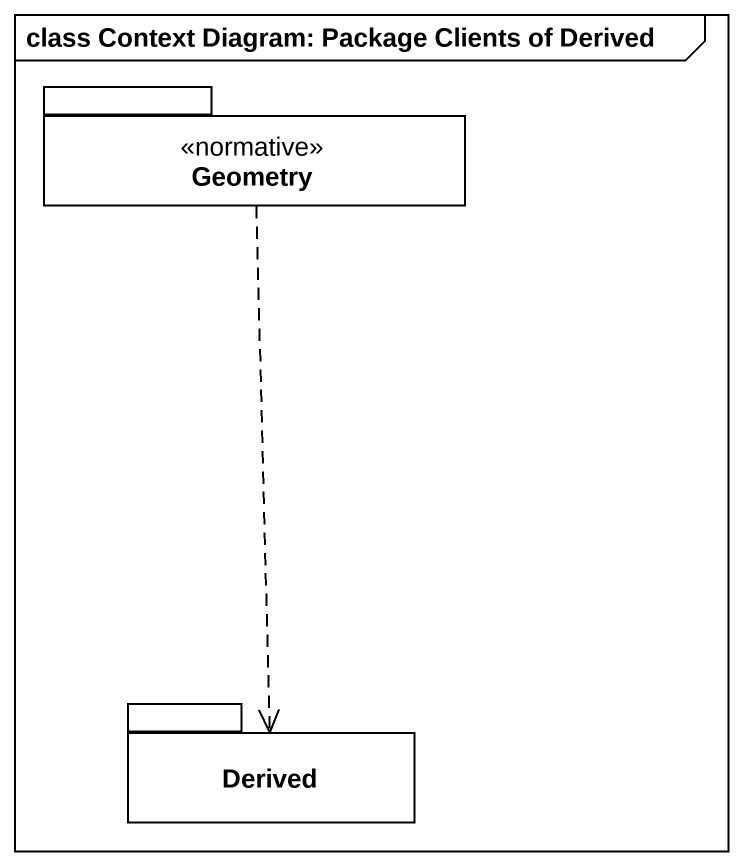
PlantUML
@startuml
mainframe class Context Diagram: Package Clients of Derived
package Geometry <<normative>> {
}
package Derived {
}
Geometry ..> Derived
@enduml
